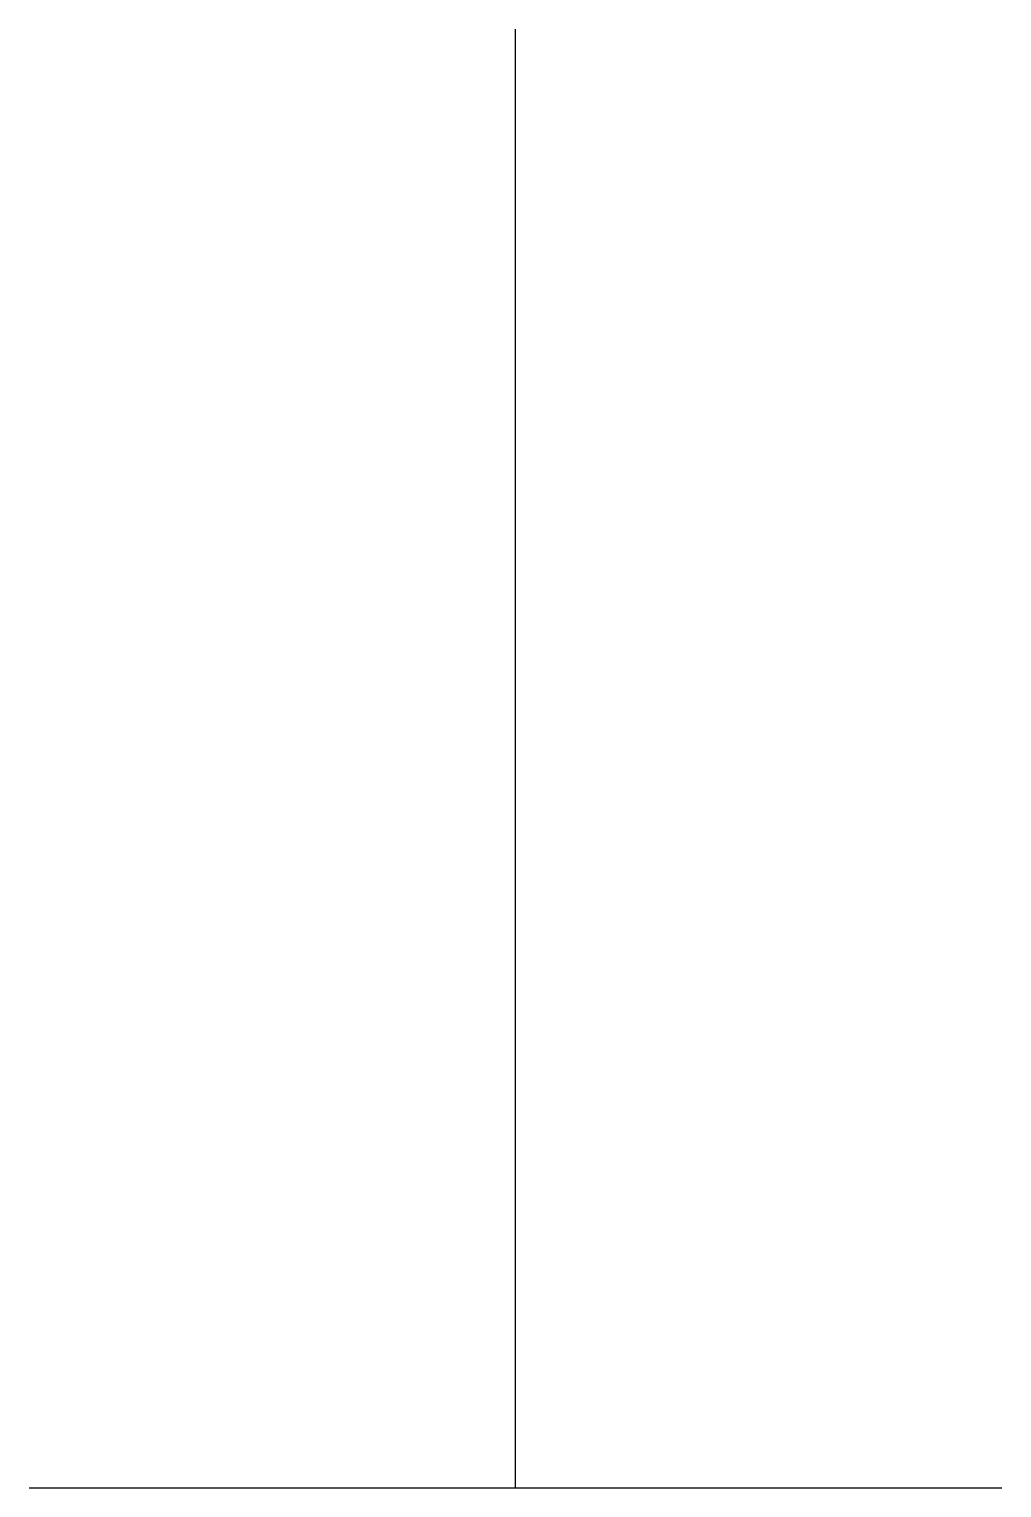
# Model space of a CAD drawing. Extents: x 363.2 to 367.2, y 273.45 to 279.45.
import ezdxf

# ---------------------------------------------------------------- set-up
doc = ezdxf.new("R2010")
doc.units = 0

msp = doc.modelspace()

# ---------------------------------------------------------------- linework, layer by layer
for p, q in [((365.2036, 273.4455), (365.2036, 279.4455)), ((363.2036, 273.4455), (367.2036, 273.4455))]:
    msp.add_line(p, q)

doc.saveas('drawing.dxf')
